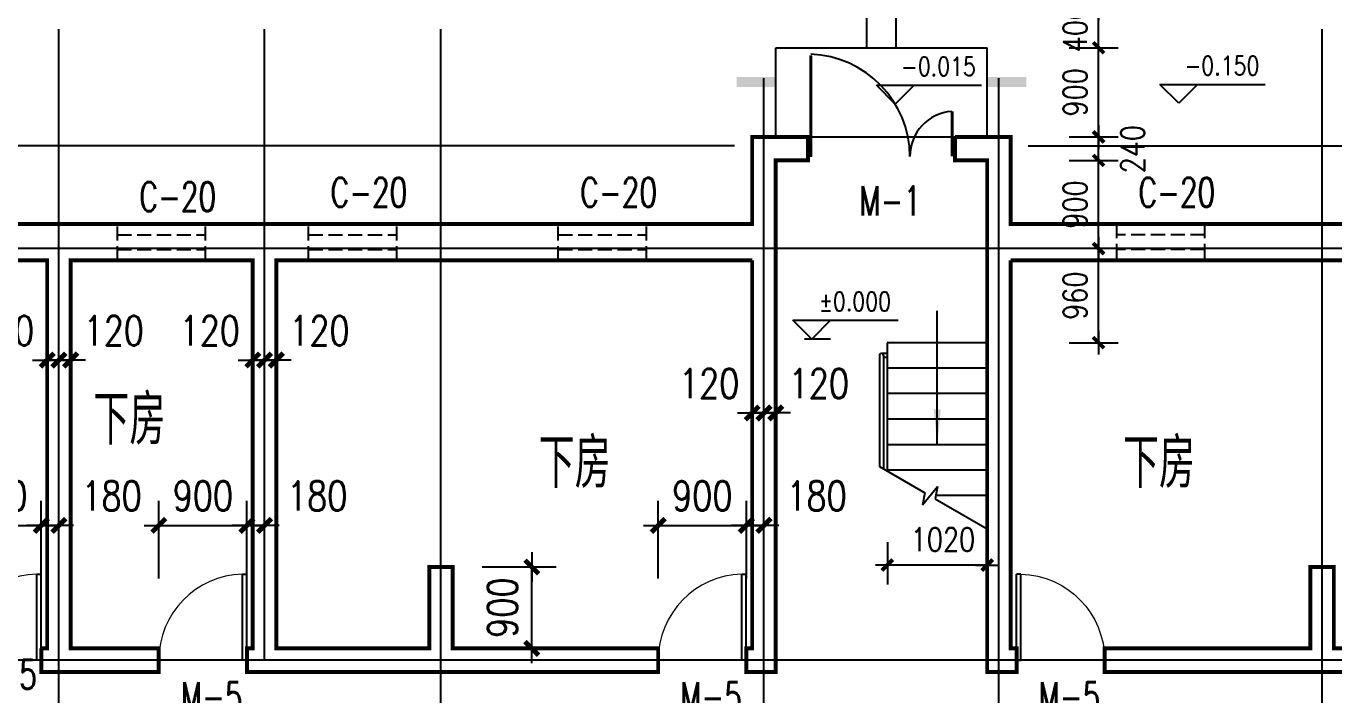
# Model space of a CAD drawing. Header units: millimetres. Extents: x -961 to 83139, y -328 to 41672.
# Drawn here: x 11298 to 24653, y 24529 to 31353 of the extents above; entities that cross this region are included whole.
import ezdxf
from ezdxf.enums import TextEntityAlignment as Align

# ---------------------------------------------------------------- set-up
doc = ezdxf.new("R2010")
doc.units = ezdxf.units.MM
doc.linetypes.add('DASH', pattern=[0.35, 0.25, -0.1])
doc.linetypes.add('DOTE', pattern=[2.42, 2, -0.2, 0.02, -0.2])
for name, color, linetype in [('COLUMN', 7, 'Continuous'), ('DOTE', 1, 'DOTE'), ('GROUND', 2, 'Continuous'), ('PUB_DIM', 3, 'Continuous'), ('PUB_TEXT', 7, 'Continuous'), ('PUB_WALL', 7, 'Continuous'), ('STAIR', 2, 'Continuous'), ('WALL', 9, 'Continuous'), ('WINDOW', 4, 'Continuous'), ('WINDOW_TEXT', 7, 'Continuous'), ('屋顶', 2, 'Continuous')]:
    doc.layers.add(name, color=color, linetype=linetype)
doc.styles.add('_SIMPLEX', font='SIMPLEX.shx', dxfattribs={"width": 0.8})
doc.styles.add('_TCH_WINDOW', font='SIMPLEX', dxfattribs={"height": 3.5, "bigfont": 'GBCBIG'})
doc.styles.add('DIM_FONT', font='SIMPLEX.shx', dxfattribs={"width": 0.8})
doc.styles.add('SIMPLEX', font='SIMPLEX.SHX')
doc.dimstyles.new('AXIS', dxfattribs={"dimtxt": 300, "dimasz": 1, "dimexe": 250, "dimexo": 300, "dimgap": 150, "dimtad": 1, "dimdec": 0, "dimzin": 0, "dimdsep": 46, "dimtxsty": 'DIM_FONT', "dimblk": '_DIMX', "dimcen": 0.09, "dimse1": 1, "dimse2": 1, "dimclrt": 7, "dimadec": 0, "dimazin": 0, "dimtfac": 1, "dimtdec": 0, "dimtix": 1, "dimtmove": 2, "dimatfit": 3, "dimldrblk": '_DIMX', "dimfxl": 1, "dimtolj": 1, "dimtzin": 0, "dimarcsym": 0})
doc.dimstyles.new('DIMA80', dxfattribs={"dimscale": 0.8, "dimtxt": 300, "dimasz": 1, "dimexe": 250, "dimexo": 300, "dimgap": 150, "dimtad": 1, "dimdec": 0, "dimzin": 0, "dimdsep": 46, "dimtxsty": 'DIM_FONT', "dimblk": '_DIMX', "dimcen": 0.09, "dimse1": 1, "dimclrt": 7, "dimadec": 0, "dimazin": 0, "dimtfac": 1, "dimtdec": 0, "dimtix": 1, "dimtmove": 2, "dimatfit": 3, "dimldrblk": '_DIMX', "dimfxl": 1, "dimtolj": 1, "dimtzin": 0, "dimarcsym": 0})
doc.dimstyles.new('DIMB', dxfattribs={"dimtxt": 300, "dimasz": 1, "dimexe": 250, "dimexo": 300, "dimgap": 150, "dimtad": 1, "dimdec": 0, "dimzin": 0, "dimdsep": 46, "dimtxsty": 'DIM_FONT', "dimblk": '_DIMX', "dimcen": 0.09, "dimse2": 1, "dimclrt": 7, "dimadec": 0, "dimazin": 0, "dimtfac": 1, "dimtdec": 0, "dimtix": 1, "dimtmove": 2, "dimatfit": 3, "dimldrblk": '_DIMX', "dimfxl": 1, "dimtolj": 1, "dimtzin": 0, "dimarcsym": 0})
doc.dimstyles.new('DIMB80', dxfattribs={"dimscale": 0.8, "dimtxt": 300, "dimasz": 1, "dimexe": 250, "dimexo": 300, "dimgap": 150, "dimtad": 1, "dimdec": 0, "dimzin": 0, "dimdsep": 46, "dimtxsty": 'DIM_FONT', "dimblk": '_DIMX', "dimcen": 0.09, "dimse2": 1, "dimclrt": 7, "dimadec": 0, "dimazin": 0, "dimtfac": 1, "dimtdec": 0, "dimtix": 1, "dimtmove": 2, "dimatfit": 3, "dimldrblk": '_DIMX', "dimfxl": 1, "dimtolj": 1, "dimtzin": 0, "dimarcsym": 0})
doc.dimstyles.new('DIMN', dxfattribs={"dimtxt": 300, "dimasz": 1, "dimexe": 250, "dimexo": 300, "dimgap": 150, "dimtad": 1, "dimdec": 0, "dimzin": 0, "dimdsep": 46, "dimtxsty": 'DIM_FONT', "dimblk": '_DIMX', "dimblk1": '_DIMX', "dimblk2": '_DIMX', "dimsah": 1, "dimcen": 0.09, "dimclrt": 7, "dimadec": 0, "dimazin": 0, "dimtfac": 1, "dimtdec": 0, "dimtix": 1, "dimtmove": 2, "dimatfit": 3, "dimldrblk": '_DIMX', "dimfxl": 1, "dimtolj": 1, "dimtzin": 0, "dimarcsym": 0})
doc.dimstyles.new('DIMN80', dxfattribs={"dimscale": 0.8, "dimtxt": 300, "dimasz": 1, "dimexe": 250, "dimexo": 300, "dimgap": 150, "dimtad": 1, "dimdec": 0, "dimzin": 0, "dimdsep": 46, "dimtxsty": 'DIM_FONT', "dimblk": '_DIMX', "dimcen": 0.09, "dimclrt": 7, "dimadec": 0, "dimazin": 0, "dimtfac": 1, "dimtdec": 0, "dimtix": 1, "dimtmove": 2, "dimatfit": 3, "dimldrblk": '_DIMX', "dimfxl": 1, "dimtolj": 1, "dimtzin": 0, "dimarcsym": 0})

# ---------------------------------------------------------------- blocks, each defined once
blk = doc.blocks.new('_DIMX')
blk.add_line((-150, 0), (150, 0))
at = {"const_width": 50}
blk.add_lwpolyline([(-70, -70), (70, 70)], dxfattribs=at)
blk = doc.blocks.new('*D662')
at = {"layer": 'Defpoints', "color": 0}
for p in [(18713, 27406), (18833, 27406), (18833, 27406)]:
    blk.add_point(p, dxfattribs=at)
at = {"layer": 'PUB_DIM', "color": 0, "lineweight": -2}
for p, q in [((18712, 27406), (18711, 27406)), ((18713, 27406), (18833, 27406)), ((18834, 27406), (18835, 27406))]:
    blk.add_line(p, q, dxfattribs=at)
blk.add_blockref('_DIMX', (18713, 27406), dxfattribs=at)
at = {"layer": 'PUB_DIM', "color": 0, "lineweight": -2, "rotation": 180}
blk.add_blockref('_DIMX', (18833, 27406), dxfattribs=at)
at = {"layer": 'PUB_DIM', "color": 7, "insert": (18273, 27706), "char_height": 300, "attachment_point": 5, "style": 'DIM_FONT'}
blk.add_mtext('\\A1;120', dxfattribs=at)
blk = doc.blocks.new('*D663')
at = {"layer": 'Defpoints', "color": 0}
for p in [(18833, 27406), (18953, 27406), (18953, 27406)]:
    blk.add_point(p, dxfattribs=at)
at = {"layer": 'PUB_DIM', "color": 0, "lineweight": -2}
for p, q in [((18832, 27406), (18831, 27406)), ((18833, 27406), (18953, 27406)), ((18954, 27406), (18955, 27406))]:
    blk.add_line(p, q, dxfattribs=at)
blk.add_blockref('_DIMX', (18833, 27406), dxfattribs=at)
at = {"layer": 'PUB_DIM', "color": 0, "lineweight": -2, "rotation": 180}
blk.add_blockref('_DIMX', (18953, 27406), dxfattribs=at)
at = {"layer": 'PUB_DIM', "color": 7, "insert": (19393, 27706), "char_height": 300, "attachment_point": 5, "style": 'DIM_FONT'}
blk.add_mtext('\\A1;120', dxfattribs=at)
blk = doc.blocks.new('$DorLib2D$00000001')
for p, q in [((0.45, 0.975), (0.5, 0.975)), ((0.45, 0), (0.45, 0.975)), ((0.5, 0), (0.5, 0.975)), ((0.5, 0), (0.45, 0))]:
    blk.add_line(p, q)
at = {"lineweight": 13}
blk.add_arc((0.475, 0), 0.975, 91.4693, 180, dxfattribs=at)
blk = doc.blocks.new('*D666')
at = {"layer": 'Defpoints', "color": 0}
for p in [(11453, 26259), (10553, 25418), (11453, 25418)]:
    blk.add_point(p, dxfattribs=at)
at = {"layer": 'PUB_DIM', "color": 0, "lineweight": -2}
for p, q in [((10553, 25718), (10553, 26509)), ((11453, 25718), (11453, 26509)), ((10552, 26259), (10551, 26259)), ((10553, 26259), (11453, 26259)), ((11454, 26259), (11455, 26259))]:
    blk.add_line(p, q, dxfattribs=at)
blk.add_blockref('_DIMX', (10553, 26259), dxfattribs=at)
at = {"layer": 'PUB_DIM', "color": 0, "lineweight": -2, "rotation": 180}
blk.add_blockref('_DIMX', (11453, 26259), dxfattribs=at)
at = {"layer": 'PUB_DIM', "color": 7, "insert": (11003, 26559), "char_height": 300, "attachment_point": 5, "style": 'DIM_FONT'}
blk.add_mtext('\\A1;900', dxfattribs=at)
blk = doc.blocks.new('*D667')
at = {"layer": 'Defpoints', "color": 0}
for p in [(11633, 26259), (11453, 25418), (11633, 25418)]:
    blk.add_point(p, dxfattribs=at)
at = {"layer": 'PUB_DIM', "color": 0, "lineweight": -2}
for p, q in [((11453, 25718), (11453, 26509)), ((11452, 26259), (11451, 26259)), ((11453, 26259), (11633, 26259)), ((11634, 26259), (11635, 26259))]:
    blk.add_line(p, q, dxfattribs=at)
blk.add_blockref('_DIMX', (11453, 26259), dxfattribs=at)
at = {"layer": 'PUB_DIM', "color": 0, "lineweight": -2, "rotation": 180}
blk.add_blockref('_DIMX', (11633, 26259), dxfattribs=at)
at = {"layer": 'PUB_DIM', "color": 7, "insert": (12170, 26559), "char_height": 300, "attachment_point": 5, "style": 'DIM_FONT'}
blk.add_mtext('\\A1;180', dxfattribs=at)
blk = doc.blocks.new('*D668')
at = {"layer": 'Defpoints', "color": 0}
for p in [(13553, 26259), (12653, 25418), (13553, 25418)]:
    blk.add_point(p, dxfattribs=at)
at = {"layer": 'PUB_DIM', "color": 0, "lineweight": -2}
for p, q in [((12653, 25718), (12653, 26509)), ((13553, 25718), (13553, 26509)), ((12652, 26259), (12651, 26259)), ((12653, 26259), (13553, 26259)), ((13554, 26259), (13555, 26259))]:
    blk.add_line(p, q, dxfattribs=at)
blk.add_blockref('_DIMX', (12653, 26259), dxfattribs=at)
at = {"layer": 'PUB_DIM', "color": 0, "lineweight": -2, "rotation": 180}
blk.add_blockref('_DIMX', (13553, 26259), dxfattribs=at)
at = {"layer": 'PUB_DIM', "color": 7, "insert": (13103, 26559), "char_height": 300, "attachment_point": 5, "style": 'DIM_FONT'}
blk.add_mtext('\\A1;900', dxfattribs=at)
blk = doc.blocks.new('*D669')
at = {"layer": 'Defpoints', "color": 0}
for p in [(13733, 26259), (13553, 25418), (13733, 25418)]:
    blk.add_point(p, dxfattribs=at)
at = {"layer": 'PUB_DIM', "color": 0, "lineweight": -2}
for p, q in [((13553, 25718), (13553, 26509)), ((13552, 26259), (13551, 26259)), ((13553, 26259), (13733, 26259)), ((13734, 26259), (13735, 26259))]:
    blk.add_line(p, q, dxfattribs=at)
blk.add_blockref('_DIMX', (13553, 26259), dxfattribs=at)
at = {"layer": 'PUB_DIM', "color": 0, "lineweight": -2, "rotation": 180}
blk.add_blockref('_DIMX', (13733, 26259), dxfattribs=at)
at = {"layer": 'PUB_DIM', "color": 7, "insert": (14270, 26559), "char_height": 300, "attachment_point": 5, "style": 'DIM_FONT'}
blk.add_mtext('\\A1;180', dxfattribs=at)
blk = doc.blocks.new('*D673')
at = {"layer": 'Defpoints', "color": 0}
for p in [(15655, 25834), (16462, 25834), (15655, 25003)]:
    blk.add_point(p, dxfattribs=at)
at = {"layer": 'PUB_DIM', "color": 0, "lineweight": -2}
for p, q in [((15955, 25834), (16712, 25834)), ((16462, 25835), (16462, 25836)), ((16462, 25003), (16462, 25834)), ((15955, 25003), (16712, 25003)), ((16462, 25002), (16462, 25001))]:
    blk.add_line(p, q, dxfattribs=at)
for p, rotation in [((16462, 25834), 270), ((16462, 25003), 90)]:
    blk.add_blockref('_DIMX', p, dxfattribs=dict(at, rotation=rotation))
at = {"layer": 'PUB_DIM', "color": 7, "insert": (16162, 25419), "char_height": 300, "attachment_point": 5, "rotation": 90, "style": 'DIM_FONT'}
blk.add_mtext('\\A1;900', dxfattribs=at)
blk = doc.blocks.new('_ARROW')
blk.add_solid([(0, 0), (-1, 0.1), (-1, -0.1)])
blk = doc.blocks.new('*D676')
at = {"layer": 'Defpoints', "color": 0}
for p in [(20093, 26328), (21113, 26328), (20093, 25854)]:
    blk.add_point(p, dxfattribs=at)
at = {"layer": 'PUB_DIM', "color": 0, "lineweight": -2}
for p, q in [((20093, 26088), (20093, 25654)), ((21112, 25854), (20093, 25854))]:
    blk.add_line(p, q, dxfattribs=at)
at = {"layer": 'PUB_DIM', "color": 0, "lineweight": -2, "xscale": 0.8, "yscale": 0.8, "zscale": 0.8, "rotation": 180}
blk.add_blockref('_DIMX', (20093, 25854), dxfattribs=at)
at = {"layer": 'PUB_DIM', "color": 0, "lineweight": -2, "xscale": 0.8, "yscale": 0.8, "zscale": 0.8}
blk.add_blockref('_DIMX', (21113, 25854), dxfattribs=at)
at = {"layer": 'PUB_DIM', "color": 7, "insert": (20661, 26114), "char_height": 240, "attachment_point": 5, "style": 'DIM_FONT'}
blk.add_mtext('\\A1;1020', dxfattribs=at)
blk = doc.blocks.new('*D677')
at = {"layer": 'Defpoints', "color": 0}
for p in [(18653, 26259), (17753, 25418), (18653, 25418)]:
    blk.add_point(p, dxfattribs=at)
at = {"layer": 'PUB_DIM', "color": 0, "lineweight": -2}
for p, q in [((17753, 25718), (17753, 26509)), ((18653, 25718), (18653, 26509)), ((17752, 26259), (17751, 26259)), ((17753, 26259), (18653, 26259)), ((18654, 26259), (18655, 26259))]:
    blk.add_line(p, q, dxfattribs=at)
blk.add_blockref('_DIMX', (17753, 26259), dxfattribs=at)
at = {"layer": 'PUB_DIM', "color": 0, "lineweight": -2, "rotation": 180}
blk.add_blockref('_DIMX', (18653, 26259), dxfattribs=at)
at = {"layer": 'PUB_DIM', "color": 7, "insert": (18203, 26559), "char_height": 300, "attachment_point": 5, "style": 'DIM_FONT'}
blk.add_mtext('\\A1;900', dxfattribs=at)
blk = doc.blocks.new('*D678')
at = {"layer": 'Defpoints', "color": 0}
for p in [(18833, 26259), (18653, 25418), (18833, 25418)]:
    blk.add_point(p, dxfattribs=at)
at = {"layer": 'PUB_DIM', "color": 0, "lineweight": -2}
for p, q in [((18653, 25718), (18653, 26509)), ((18652, 26259), (18651, 26259)), ((18653, 26259), (18833, 26259)), ((18834, 26259), (18835, 26259))]:
    blk.add_line(p, q, dxfattribs=at)
blk.add_blockref('_DIMX', (18653, 26259), dxfattribs=at)
at = {"layer": 'PUB_DIM', "color": 0, "lineweight": -2, "rotation": 180}
blk.add_blockref('_DIMX', (18833, 26259), dxfattribs=at)
at = {"layer": 'PUB_DIM', "color": 7, "insert": (19370, 26559), "char_height": 300, "attachment_point": 5, "style": 'DIM_FONT'}
blk.add_mtext('\\A1;180', dxfattribs=at)
blk = doc.blocks.new('_GCBLK')
at = {"linetype": 'DASH'}
for p, q in [((-0.5, -0.5), (-0.5, 0.5)), ((0.5, -0.5), (0.5, 0.5)), ((-0.5, 0.2), (0.5, 0.2)), ((-0.5, -0.2), (0.5, -0.2))]:
    blk.add_line(p, q, dxfattribs=at)
at = {"layer": 'WINDOW_TEXT', "style": 'SIMPLEX', "flags": 9}
blk.add_attdef('A', text='', height=1, dxfattribs=at).set_placement((0, 1.5), align=Align.MIDDLE)
blk = doc.blocks.new('*D680')
at = {"layer": 'Defpoints', "color": 0}
for p in [(11513, 27946), (11633, 27946), (11633, 27946)]:
    blk.add_point(p, dxfattribs=at)
at = {"layer": 'PUB_DIM', "color": 0, "lineweight": -2}
for p, q in [((11512, 27946), (11511, 27946)), ((11513, 27946), (11633, 27946)), ((11634, 27946), (11635, 27946))]:
    blk.add_line(p, q, dxfattribs=at)
blk.add_blockref('_DIMX', (11513, 27946), dxfattribs=at)
at = {"layer": 'PUB_DIM', "color": 0, "lineweight": -2, "rotation": 180}
blk.add_blockref('_DIMX', (11633, 27946), dxfattribs=at)
at = {"layer": 'PUB_DIM', "color": 7, "insert": (11073, 28246), "char_height": 300, "attachment_point": 5, "style": 'DIM_FONT'}
blk.add_mtext('\\A1;120', dxfattribs=at)
blk = doc.blocks.new('*D681')
at = {"layer": 'Defpoints', "color": 0}
for p in [(11633, 27946), (11753, 27946), (11753, 27946)]:
    blk.add_point(p, dxfattribs=at)
at = {"layer": 'PUB_DIM', "color": 0, "lineweight": -2}
for p, q in [((11632, 27946), (11631, 27946)), ((11633, 27946), (11753, 27946)), ((11754, 27946), (11755, 27946))]:
    blk.add_line(p, q, dxfattribs=at)
blk.add_blockref('_DIMX', (11633, 27946), dxfattribs=at)
at = {"layer": 'PUB_DIM', "color": 0, "lineweight": -2, "rotation": 180}
blk.add_blockref('_DIMX', (11753, 27946), dxfattribs=at)
at = {"layer": 'PUB_DIM', "color": 7, "insert": (12193, 28246), "char_height": 300, "attachment_point": 5, "style": 'DIM_FONT'}
blk.add_mtext('\\A1;120', dxfattribs=at)
blk = doc.blocks.new('*D682')
at = {"layer": 'Defpoints', "color": 0}
for p in [(13613, 27946), (13733, 27946), (13733, 27946)]:
    blk.add_point(p, dxfattribs=at)
at = {"layer": 'PUB_DIM', "color": 0, "lineweight": -2}
for p, q in [((13612, 27946), (13611, 27946)), ((13613, 27946), (13733, 27946)), ((13734, 27946), (13735, 27946))]:
    blk.add_line(p, q, dxfattribs=at)
blk.add_blockref('_DIMX', (13613, 27946), dxfattribs=at)
at = {"layer": 'PUB_DIM', "color": 0, "lineweight": -2, "rotation": 180}
blk.add_blockref('_DIMX', (13733, 27946), dxfattribs=at)
at = {"layer": 'PUB_DIM', "color": 7, "insert": (13173, 28246), "char_height": 300, "attachment_point": 5, "style": 'DIM_FONT'}
blk.add_mtext('\\A1;120', dxfattribs=at)
blk = doc.blocks.new('*D683')
at = {"layer": 'Defpoints', "color": 0}
for p in [(13733, 27946), (13853, 27946), (13853, 27946)]:
    blk.add_point(p, dxfattribs=at)
at = {"layer": 'PUB_DIM', "color": 0, "lineweight": -2}
for p, q in [((13732, 27946), (13731, 27946)), ((13733, 27946), (13853, 27946)), ((13854, 27946), (13855, 27946))]:
    blk.add_line(p, q, dxfattribs=at)
blk.add_blockref('_DIMX', (13733, 27946), dxfattribs=at)
at = {"layer": 'PUB_DIM', "color": 0, "lineweight": -2, "rotation": 180}
blk.add_blockref('_DIMX', (13853, 27946), dxfattribs=at)
at = {"layer": 'PUB_DIM', "color": 7, "insert": (14293, 28246), "char_height": 300, "attachment_point": 5, "style": 'DIM_FONT'}
blk.add_mtext('\\A1;120', dxfattribs=at)
blk = doc.blocks.new('M_A17ORW')
at = {"const_width": 0.02}
for points in [[(-0.481, -0.0014), (-0.481, -0.3084)], [(0.481, 0.0014), (0.481, -0.6906)]]:
    blk.add_lwpolyline(points, dxfattribs=at)
for centre, radius, start, end in [((-0.5008, -0.0026), 0.3067, 274.24917, 0.21013), ((0.5046, 0.0019), 0.6987, 180.27623, 268.06031)]:
    blk.add_arc(centre, radius, start, end)
blk = doc.blocks.new('*D684')
at = {"layer": 'Defpoints', "color": 0}
for p in [(21711, 29083), (22250, 29083), (21711, 28123)]:
    blk.add_point(p, dxfattribs=at)
at = {"layer": 'PUB_DIM', "color": 0, "lineweight": -2}
for p, q in [((22250, 28124), (22250, 29082)), ((21951, 28123), (22450, 28123))]:
    blk.add_line(p, q, dxfattribs=at)
at = {"layer": 'PUB_DIM', "color": 0, "lineweight": -2, "xscale": 0.8, "yscale": 0.8, "zscale": 0.8}
for p, rotation in [((22250, 29083), 90), ((22250, 28123), 270)]:
    blk.add_blockref('_DIMX', p, dxfattribs=dict(at, rotation=rotation))
at = {"layer": 'PUB_DIM', "color": 7, "insert": (22010, 28603), "char_height": 240, "attachment_point": 5, "rotation": 90, "style": 'DIM_FONT'}
blk.add_mtext('\\A1;960', dxfattribs=at)
blk = doc.blocks.new('_FZH')
blk.add_solid([(-0.5, -0.5), (-0.5, 0.5), (0.5, -0.5), (0.5, 0.5)])
blk = doc.blocks.new('*D690')
at = {"layer": 'Defpoints', "color": 0}
for p in [(21711, 31533), (22250, 31533), (21711, 31133)]:
    blk.add_point(p, dxfattribs=at)
at = {"layer": 'PUB_DIM', "color": 0, "lineweight": -2}
for p, q in [((21951, 31533), (22450, 31533)), ((22250, 31534), (22250, 31535)), ((22250, 31133), (22250, 31533)), ((21951, 31133), (22450, 31133)), ((22250, 31132), (22250, 31132))]:
    blk.add_line(p, q, dxfattribs=at)
at = {"layer": 'PUB_DIM', "color": 0, "lineweight": -2, "xscale": 0.8, "yscale": 0.8, "zscale": 0.8}
for p, rotation in [((22250, 31533), 270), ((22250, 31133), 90)]:
    blk.add_blockref('_DIMX', p, dxfattribs=dict(at, rotation=rotation))
at = {"layer": 'PUB_DIM', "color": 7, "insert": (22010, 31333), "char_height": 240, "attachment_point": 5, "rotation": 90, "style": 'DIM_FONT'}
blk.add_mtext('\\A1;400', dxfattribs=at)
blk = doc.blocks.new('*D693')
at = {"layer": 'Defpoints', "color": 0}
for p in [(21711, 31133), (22250, 31133), (21711, 30223)]:
    blk.add_point(p, dxfattribs=at)
at = {"layer": 'PUB_DIM', "color": 0, "lineweight": -2}
for p, q in [((21951, 31133), (22450, 31133)), ((22250, 30224), (22250, 31132)), ((21951, 30223), (22450, 30223))]:
    blk.add_line(p, q, dxfattribs=at)
at = {"layer": 'PUB_DIM', "color": 0, "lineweight": -2, "xscale": 0.8, "yscale": 0.8, "zscale": 0.8}
for p, rotation in [((22250, 31133), 90), ((22250, 30223), 270)]:
    blk.add_blockref('_DIMX', p, dxfattribs=dict(at, rotation=rotation))
at = {"layer": 'PUB_DIM', "color": 7, "insert": (22010, 30678), "char_height": 240, "attachment_point": 5, "rotation": 90, "style": 'DIM_FONT'}
blk.add_mtext('\\A1;900', dxfattribs=at)
blk = doc.blocks.new('*D694')
at = {"layer": 'Defpoints', "color": 0}
for p in [(21711, 30223), (22250, 30223), (21711, 29983)]:
    blk.add_point(p, dxfattribs=at)
at = {"layer": 'PUB_DIM', "color": 0, "lineweight": -2}
for p, q in [((21951, 30223), (22450, 30223)), ((22250, 30224), (22250, 30225)), ((22250, 29983), (22250, 30223)), ((21951, 29983), (22450, 29983)), ((22250, 29982), (22250, 29982))]:
    blk.add_line(p, q, dxfattribs=at)
at = {"layer": 'PUB_DIM', "color": 0, "lineweight": -2, "xscale": 0.8, "yscale": 0.8, "zscale": 0.8}
for p, rotation in [((22250, 30223), 270), ((22250, 29983), 90)]:
    blk.add_blockref('_DIMX', p, dxfattribs=dict(at, rotation=rotation))
at = {"layer": 'PUB_DIM', "color": 7, "insert": (22598, 30098), "char_height": 240, "attachment_point": 5, "rotation": 90, "style": 'DIM_FONT'}
blk.add_mtext('\\A1;240', dxfattribs=at)
blk = doc.blocks.new('*D695')
at = {"layer": 'Defpoints', "color": 0}
for p in [(21711, 29983), (22250, 29983), (21711, 29083)]:
    blk.add_point(p, dxfattribs=at)
at = {"layer": 'PUB_DIM', "color": 0, "lineweight": -2}
for p, q in [((21951, 29983), (22450, 29983)), ((22250, 29084), (22250, 29982))]:
    blk.add_line(p, q, dxfattribs=at)
at = {"layer": 'PUB_DIM', "color": 0, "lineweight": -2, "xscale": 0.8, "yscale": 0.8, "zscale": 0.8}
for p, rotation in [((22250, 29983), 90), ((22250, 29083), 270)]:
    blk.add_blockref('_DIMX', p, dxfattribs=dict(at, rotation=rotation))
at = {"layer": 'PUB_DIM', "color": 7, "insert": (22010, 29533), "char_height": 240, "attachment_point": 5, "rotation": 90, "style": 'DIM_FONT'}
blk.add_mtext('\\A1;900', dxfattribs=at)

msp = doc.modelspace()

# ---------------------------------------------------------------- linework, layer by layer
at = {"color": 2}
for p, q in [((19882.6, 31133.2), (19882.6, 31533.2)), ((20182.6, 31133.2), (20182.6, 31533.2)), ((18952.6, 30233.2), (18952.6, 31133.2)), ((18952.6, 31133.2), (21112.6, 31133.2)), ((21112.6, 30233.2), (21112.6, 31133.2))]:
    msp.add_line(p, q, dxfattribs=at)
at = {"layer": 'DOTE'}
for p, q in [((11632.6, 22545.2), (11632.6, 31323.2)), ((13732.6, 24883.2), (13732.6, 31323.2)), ((15532.6, 15853.2), (15532.6, 31323.2)), ((24532.6, 15853.2), (24532.6, 31323.2)), ((18832.6, 23383), (18832.6, 30823.2)), ((21232.6, 23383), (21232.6, 30823.2)), ((21232.6, 23383), (21232.6, 30823.2)), ((31432.6, 29083.2), (8632.6, 29083.2)), ((31432.6, 24883.2), (8632.6, 24883.2))]:
    msp.add_line(p, q, dxfattribs=at)
at = {"layer": 'GROUND'}
for points in [[(18532.6, 30133.2), (7582.6, 30133.2), (7582.6, 16933.2), (11982.6, 16933.2)], [(21532.6, 30133.2), (31432.6, 30133.2)]]:
    msp.add_lwpolyline(points, dxfattribs=at)
at = {"layer": 'PUB_DIM'}
for p, q in [((19982.2, 30750), (20366.2, 30750)), ((20174.2, 30558), (19982.2, 30750)), ((20366.2, 30750), (20174.2, 30558)), ((20174.2, 30750), (21055.6, 30750)), ((22877, 30758.7), (23261, 30758.7)), ((23069, 30566.7), (22877, 30758.7)), ((23261, 30758.7), (23069, 30566.7)), ((23069, 30758.7), (23950.4, 30758.7)), ((19128.5, 28351.4), (19512.5, 28351.4)), ((19320.5, 28159.4), (19128.5, 28351.4)), ((19512.5, 28351.4), (19320.5, 28159.4)), ((19320.5, 28351.4), (20201.8, 28351.4)), ((19512.5, 28159.4), (19247.4, 28159.4))]:
    msp.add_line(p, q, dxfattribs=at)
msp.add_lwpolyline([(20602.6, 27083.2), (20602.6, 28446.5)], dxfattribs=at)
at = {"layer": 'PUB_WALL', "const_width": 40}
for points in [[(12232.6, 17733.2), (8382.6, 17733.2), (8382.6, 24883.2), (8382.6, 29333.2), (11632.6, 29333.2), (13732.6, 29333.2), (18712.6, 29333.2), (18712.6, 30223.2), (19282.6, 30223.2), (19282.6, 29983.2), (18952.6, 29983.2), (18952.6, 24763.2), (18652.6, 24763.2), (18652.6, 25003.2), (18712.6, 25003.2), (18712.6, 28963.2)], [(28432.6, 29333.2), (26332.6, 29333.2), (21352.6, 29333.2), (21352.6, 30223.2), (20782.6, 30223.2)], [(20782.6, 30223.2), (20782.6, 29983.2), (21112.6, 29983.2), (21112.6, 24763.2), (21412.6, 24763.2), (21412.6, 25003.2), (21352.6, 25003.2), (21352.6, 28963.2)], [(11452.6, 25003.2), (11512.6, 25003.2), (11512.6, 28963.2), (8752.6, 28963.2), (8752.6, 25023.2)], [(11632.6, 24763.2), (12652.6, 24763.2), (12652.6, 25003.2), (11752.6, 25003.2), (11752.6, 28963.2), (13612.6, 28963.2), (13612.6, 25003.2), (13552.6, 25003.2), (13552.6, 24763.2), (13732.6, 24763.2), (17752.6, 24763.2), (17752.6, 25003.2), (15654.5, 25003.2), (15654.5, 25834.4), (15414.5, 25834.4), (15414.5, 25003.2), (13852.6, 25003.2), (13852.6, 28963.2), (18712.6, 28963.2)], [(28432.6, 24763.2), (27397.6, 24763.2), (27397.6, 25003.2), (28332.6, 25003.2), (28332.6, 28963.2), (26452.6, 28963.2), (26452.6, 25003.2), (26497.6, 25003.2), (26497.6, 24763.2), (26332.6, 24763.2), (22312.6, 24763.2), (22312.6, 25003.2), (24412.6, 25003.2), (24412.6, 25834.4), (24652.6, 25834.4), (24652.6, 25003.2), (26212.6, 25003.2), (26212.6, 28963.2), (21352.6, 28963.2)], [(11452.6, 25003.2), (11452.6, 25003.2), (11452.6, 24763.2), (11632.6, 24763.2)]]:
    msp.add_lwpolyline(points, dxfattribs=at)
at = {"layer": 'STAIR'}
for p, q in [((20092.6, 28123.2), (20092.6, 26812.8)), ((21112.6, 28123.2), (20092.6, 28123.2)), ((20012.6, 27993.2), (20012.6, 26859)), ((20052.6, 28013.2), (20032.6, 28013.2)), ((20092.6, 28013.2), (20052.6, 28013.2)), ((20052.6, 27993.2), (20052.6, 26835.9)), ((20092.6, 27973.2), (20052.6, 27973.2)), ((21112.6, 27863.2), (20092.6, 27863.2)), ((21112.6, 27603.2), (20092.6, 27603.2)), ((21112.6, 27343.2), (20092.6, 27343.2)), ((20092.6, 27083.2), (21112.6, 27083.2)), ((20012.6, 26859), (20476.5, 26591.1)), ((21112.6, 26823.2), (20092.6, 26823.2)), ((20451.2, 26467.2), (20605.8, 26655.1)), ((20476.5, 26591.1), (20451.2, 26467.2)), ((20605.8, 26655.1), (20580.4, 26531.1)), ((20580.4, 26531.1), (21112.6, 26223.9)), ((21112.6, 26563.2), (20587, 26563.2))]:
    msp.add_line(p, q, dxfattribs=at)
msp.add_arc((20032.6, 27993.2), 20, 0, 180, dxfattribs=at)
at = {"layer": 'WALL'}
for p, q in [((18712.6, 30223.2), (18712.6, 29333.2)), ((18712.6, 30223.2), (19282.6, 30223.2)), ((19282.6, 29983.2), (19282.6, 30223.2)), ((20782.6, 30223.2), (21352.6, 30223.2)), ((20782.6, 29983.2), (20782.6, 30223.2)), ((21352.6, 29333.2), (21352.6, 30223.2)), ((18952.6, 29983.2), (18952.6, 24763.2)), ((18952.6, 29983.2), (19282.6, 29983.2)), ((20782.6, 29983.2), (21112.6, 29983.2)), ((21112.6, 29983.2), (21112.6, 24763.2)), ((8382.6, 29333.2), (11632.6, 29333.2)), ((11632.6, 29333.2), (13732.6, 29333.2)), ((18712.6, 29333.2), (13732.6, 29333.2)), ((26332.6, 29333.2), (21352.6, 29333.2)), ((11512.6, 28963.2), (8752.6, 28963.2)), ((11512.6, 28963.2), (11512.6, 25003.2)), ((11752.6, 25003.2), (11752.6, 28963.2)), ((13612.6, 28963.2), (11752.6, 28963.2)), ((13612.6, 28963.2), (13612.6, 25003.2)), ((13852.6, 25003.2), (13852.6, 28963.2)), ((13852.6, 28963.2), (18712.6, 28963.2)), ((18712.6, 25003.2), (18712.6, 28963.2)), ((26212.6, 28963.2), (21352.6, 28963.2)), ((21352.6, 25003.2), (21352.6, 28963.2)), ((15414.5, 25834.4), (15654.5, 25834.4)), ((15414.5, 25003.2), (15414.5, 25834.4)), ((15654.5, 25003.2), (15654.5, 25834.4)), ((24412.6, 25003.2), (24412.6, 25834.4)), ((24412.6, 25834.4), (24652.6, 25834.4)), ((11452.6, 25003.2), (11512.6, 25003.2)), ((11452.6, 25003.2), (11452.6, 25003.2)), ((11452.6, 24763.2), (11452.6, 25003.2)), ((11752.6, 25003.2), (12652.6, 25003.2)), ((12652.6, 24763.2), (12652.6, 25003.2)), ((13552.6, 25003.2), (13612.6, 25003.2)), ((13552.6, 24763.2), (13552.6, 25003.2)), ((13852.6, 25003.2), (15414.5, 25003.2)), ((17752.6, 25003.2), (15654.5, 25003.2)), ((17752.6, 24763.2), (17752.6, 25003.2)), ((18712.6, 25003.2), (18652.6, 25003.2)), ((18652.6, 24763.2), (18652.6, 25003.2)), ((21412.6, 25003.2), (21352.6, 25003.2)), ((21412.6, 24763.2), (21412.6, 25003.2)), ((22312.6, 24763.2), (22312.6, 25003.2)), ((24412.6, 25003.2), (22312.6, 25003.2)), ((11452.6, 24763.2), (11632.6, 24763.2)), ((11632.6, 24763.2), (12652.6, 24763.2)), ((13552.6, 24763.2), (13732.6, 24763.2)), ((13732.6, 24763.2), (17752.6, 24763.2)), ((18652.6, 24763.2), (18952.6, 24763.2)), ((21112.6, 24763.2), (21412.6, 24763.2)), ((22312.6, 24763.2), (26332.6, 24763.2))]:
    msp.add_line(p, q, dxfattribs=at)
at = {"layer": '屋顶'}
msp.add_line((19282.6, 30223.2), (20782.6, 30223.2), dxfattribs=at)

# ---------------------------------------------------------------- block references
at = {"layer": 'COLUMN', "yscale": 100, "zscale": 400}
for p, xscale in [((18752.6, 30783.2), -400), ((21312.6, 30783.2), 400)]:
    msp.add_blockref('_FZH', p, dxfattribs=dict(at, xscale=xscale))
at = {"layer": 'PUB_DIM', "xscale": -360, "yscale": 360, "zscale": 360, "rotation": 90}
msp.add_blockref('_ARROW', (20602.6, 27083.2), dxfattribs=at)
at = {"layer": 'WINDOW'}
ref = msp.add_blockref('M_A17ORW', (20032.6, 30021.3), dxfattribs=dict(at, xscale=-1500, yscale=-1500, zscale=1500))
ref.add_attrib('A', 'M-1', (19807.6, 29422.6), dxfattribs={"layer": 'WINDOW_TEXT', "height": 297.5, "style": '_SIMPLEX', "width": 0.705882, "flags": 8})
ref = msp.add_blockref('_GCBLK', (14632.6, 29148.2), dxfattribs=dict(at, xscale=900, yscale=370, zscale=900, rotation=359.9999999999685))
ref.add_attrib('A', 'C-20', (14407.6, 29509.4), dxfattribs={"layer": 'WINDOW_TEXT', "height": 297.5, "style": '_SIMPLEX', "width": 0.705882, "flags": 8})
ref = msp.add_blockref('_GCBLK', (17182.6, 29148.2), dxfattribs=dict(at, xscale=900, yscale=370, zscale=900, rotation=359.9999999999685))
ref.add_attrib('A', 'C-20', (16957.6, 29509.4), dxfattribs={"layer": 'WINDOW_TEXT', "height": 297.5, "style": '_SIMPLEX', "width": 0.705882, "flags": 8})
ref = msp.add_blockref('_GCBLK', (22882.6, 29148.2), dxfattribs=dict(at, xscale=900, yscale=370, zscale=900, rotation=180.0000000000315))
ref.add_attrib('A', 'C-20', (22657.6, 29509.4), dxfattribs={"layer": 'WINDOW_TEXT', "height": 297.5, "style": '_SIMPLEX', "width": 0.705882, "flags": 8})
ref = msp.add_blockref('_GCBLK', (12680.1, 29148.2), dxfattribs=dict(at, xscale=900, yscale=370, zscale=900, rotation=359.9999999999703))
ref.add_attrib('A', 'C-20', (12455.1, 29464.4), dxfattribs={"layer": 'WINDOW_TEXT', "height": 297.5, "style": '_SIMPLEX', "width": 0.705882, "flags": 8})
ref = msp.add_blockref('$DorLib2D$00000001', (11002.6, 24883.2), dxfattribs=dict(at, xscale=-900, yscale=-900, zscale=-900, rotation=180))
ref.add_attrib('A', 'M-5', (10777.6, 24589.4), dxfattribs={"layer": 'WINDOW_TEXT', "height": 297.5, "style": '_SIMPLEX', "width": 0.705882, "flags": 8})
ref = msp.add_blockref('$DorLib2D$00000001', (13102.6, 24883.2), dxfattribs=dict(at, xscale=-900, yscale=-900, zscale=-900, rotation=179.9999999999963))
ref.add_attrib('A', 'M-5', (12877.6, 24359.4), dxfattribs={"layer": 'WINDOW_TEXT', "height": 297.5, "style": '_SIMPLEX', "width": 0.705882, "flags": 8})
ref = msp.add_blockref('$DorLib2D$00000001', (18202.6, 24883.2), dxfattribs=dict(at, xscale=-900, yscale=-900, zscale=-900, rotation=179.9999999999963))
ref.add_attrib('A', 'M-5', (17977.6, 24359.4), dxfattribs={"layer": 'WINDOW_TEXT', "height": 297.5, "style": '_SIMPLEX', "width": 0.705882, "flags": 8})
ref = msp.add_blockref('$DorLib2D$00000001', (21862.6, 24883.2), dxfattribs=dict(at, xscale=-900, yscale=900, zscale=-900))
ref.add_attrib('A', 'M-5', (21637.6, 24359.4), dxfattribs={"layer": 'WINDOW_TEXT', "height": 297.5, "style": '_SIMPLEX', "width": 0.705882, "flags": 8})

# ---------------------------------------------------------------- texts
at = {"layer": 'PUB_DIM', "style": 'DIM_FONT', "width": 0.8}
for s, p in [('-0.015', (20614.9, 30942)), ('-0.150', (23509.7, 30950.7)), ('%%p0.000', (19761.2, 28543.4))]:
    msp.add_text(s, height=192, dxfattribs=at).set_placement(p, align=Align.MIDDLE)
at = {"layer": 'PUB_TEXT', "style": '_TCH_WINDOW'}
for p in [(11985.2, 27082.1), (16532.8, 26639.7), (22499.6, 26639.7)]:
    msp.add_text('下房', height=510.64, dxfattribs=at).set_placement(p)

# ---------------------------------------------------------------- dimensions: what is measured, and where the dimension line sits
at = {"layer": 'PUB_DIM'}
for p1, p2, distance, dimstyle, picture, middle in [((21711.3, 31133.2), (21711.3, 31533.2), -538.6, 'DIMN80', '*D690', (22009.8, 31333.2)), ((21711.3, 29083.2), (21711.3, 29983.2), -538.6, 'DIMA80', '*D695', (22009.8, 29533.2)), ((21711.3, 28123.2), (21711.3, 29083.2), -538.6, 'DIMB80', '*D684', (22009.8, 28603.2)), ((10552.6, 25418.3), (11452.6, 25418.3), 840.2, 'DIMN', '*D666', (11002.6, 26558.5)), ((12652.6, 25418.3), (13552.6, 25418.3), 840.2, 'DIMN', '*D668', (13102.6, 26558.5)), ((17752.6, 25418.3), (18652.6, 25418.3), 840.2, 'DIMN', '*D677', (18202.6, 26558.5))]:
    dim = msp.add_aligned_dim(p1=p1, p2=p2, distance=distance, dimstyle=dimstyle, dxfattribs=at)
    dim.commit()
    dim.dimension.update_dxf_attribs({"geometry": picture, "text_midpoint": middle})
for p1, p2, distance, dimstyle, picture, middle in [((21711.3, 30223.2), (21711.3, 31133.2), -538.6, 'DIMN80', '*D693', (22009.8, 30678.2)), ((15654.5, 25003.2), (15654.5, 25834.4), -807.8, 'DIMN', '*D673', (16162.4, 25418.8))]:
    dim = msp.add_aligned_dim(p1=p1, p2=p2, distance=distance, text='900', dimstyle=dimstyle, dxfattribs=at)
    dim.commit()
    dim.dimension.update_dxf_attribs({"geometry": picture, "text_midpoint": middle})
for base, p1, p2, angle, dimstyle, picture, middle in [((22249.8, 30223.2), (21711.3, 29983.2), (21711.3, 30223.2), 90, 'DIMN80', '*D694', (22597.9, 30098.2)), ((11632.6, 27945.9), (11512.6, 27945.9), (11632.6, 27945.9), 0, 'AXIS', '*D680', (11072.6, 28245.9)), ((13732.6, 27945.9), (13612.6, 27945.9), (13732.6, 27945.9), 360, 'AXIS', '*D682', (13172.6, 28245.9)), ((18832.6, 27405.8), (18712.6, 27405.8), (18832.6, 27405.8), 0, 'AXIS', '*D662', (18272.6, 27705.8)), ((11632.6, 26258.5), (11452.6, 25418.3), (11632.6, 25418.3), 0, 'DIMB', '*D667', (12170.3, 26558.5)), ((13732.6, 26258.5), (13552.6, 25418.3), (13732.6, 25418.3), 0, 'DIMB', '*D669', (14270.3, 26558.5)), ((18832.6, 26258.5), (18652.6, 25418.3), (18832.6, 25418.3), 0, 'DIMB', '*D678', (19370.3, 26558.5)), ((20092.6, 25854.2), (21112.6, 26328.3), (20092.6, 26328.3), 180, 'DIMA80', '*D676', (20661, 26114.5))]:
    dim = msp.add_linear_dim(base=base, p1=p1, p2=p2, angle=angle, dimstyle=dimstyle, dxfattribs=at)
    dim.commit()
    dim.dimension.update_dxf_attribs({"geometry": picture, "text_midpoint": middle, "dimtype": 161})
for base, p1, p2, picture, middle in [((11752.6, 27945.9), (11632.6, 27945.9), (11752.6, 27945.9), '*D681', (12192.6, 28245.9)), ((13852.6, 27945.9), (13732.6, 27945.9), (13852.6, 27945.9), '*D683', (14292.6, 28245.9)), ((18952.6, 27405.8), (18832.6, 27405.8), (18952.6, 27405.8), '*D663', (19392.6, 27705.8))]:
    dim = msp.add_linear_dim(base=base, p1=p1, p2=p2, dimstyle='AXIS', dxfattribs=at)
    dim.commit()
    dim.dimension.update_dxf_attribs({"geometry": picture, "text_midpoint": middle, "dimtype": 160})

doc.saveas('drawing.dxf')
